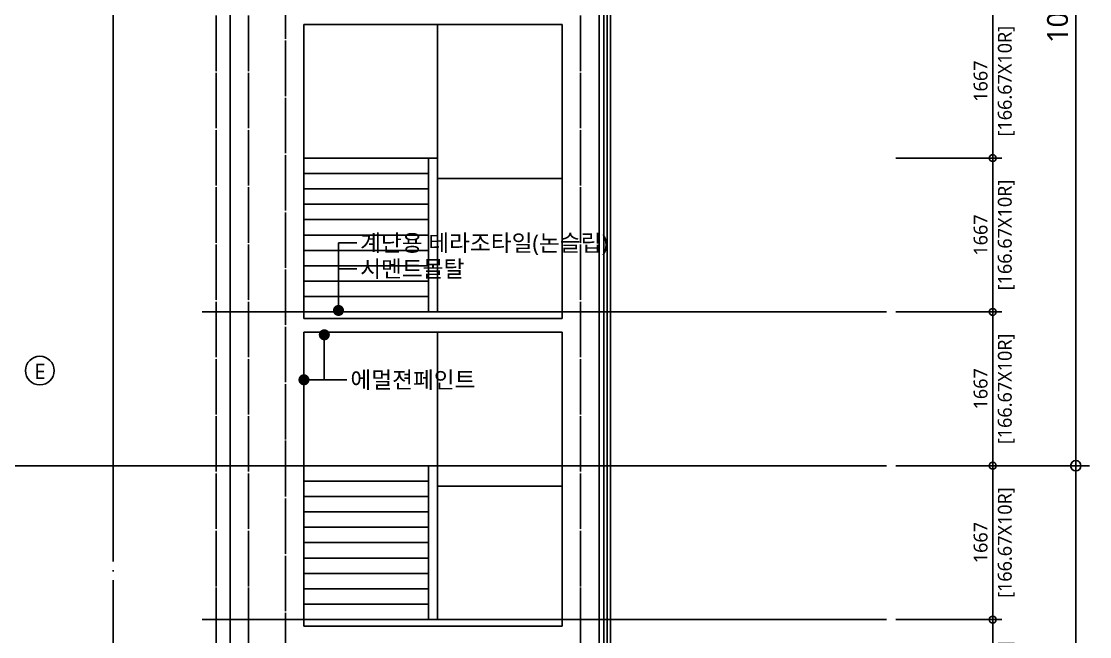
# Model space of a CAD drawing. Header units: millimetres. Extents: x 81033 to 452328, y -17390 to 42241.
# Drawn here: x 350820 to 362398, y 22492 to 29159 of the extents above; entities that cross this region are included whole.
import ezdxf
from ezdxf.enums import TextEntityAlignment as Align

# ---------------------------------------------------------------- set-up
doc = ezdxf.new("R2010")
doc.units = ezdxf.units.MM
doc.header["$LTSCALE"] = 100
doc.header["$MEASUREMENT"] = 0
doc.header["$PDSIZE"] = -10
doc.linetypes.add('CEN', pattern=[62, 60, -1, 0, -1])
doc.layers.get('0').update_dxf_attribs({"linetype": 'CONTINUOUS'})
doc.layers.get('Defpoints').update_dxf_attribs({"color": 171, "linetype": 'CONTINUOUS'})
for name, color, linetype in [('CEN(ST)', 1, 'CEN'), ('CON', 2, 'CONTINUOUS'), ('FIN', 8, 'CONTINUOUS'), ('FIN(패널-T75 글라스울)', 6, 'CONTINUOUS'), ('INS', 251, 'BATTING'), ('NDIM', 7, 'CONTINUOUS'), ('TEXT(MIN)', 7, 'CONTINUOUS'), ('TEXT(NOTE小)', 1, 'CONTINUOUS')]:
    doc.layers.add(name, color=color, linetype=linetype)
doc.styles.add('CGS', font='cgse', dxfattribs={"bigfont": 'cgs'})
doc.styles.add('나눔바른고딕', font='NanumBarunGothic.ttf')
doc.linetypes.add('BATTING', pattern='A,0.0001,-0.1,[134,ltypeshp.shx,S=0.1,R=0,X=-0.1,Y=0],-0.2,[134,ltypeshp.shx,S=0.1,R=180,X=0.1,Y=0],-0.1', length=0.4001)
doc.dimstyles.new('NDIM 1200', dxfattribs={"dimscale": 75, "dimtxt": 3, "dimasz": 1, "dimexe": 2, "dimexo": 2, "dimgap": 1, "dimtad": 1, "dimdec": 0, "dimdsep": 46, "dimtxsty": 'CGS', "dimblk": 'DOT0', "dimcen": 1, "dimdle": 8, "dimclrd": 256, "dimclre": 256, "dimclrt": 256, "dimadec": 0, "dimazin": 0, "dimtfac": 1, "dimtdec": 0, "dimtix": 1, "dimtmove": 2, "dimatfit": 3, "dimldrblk": 'DOT0', "dimfxl": 1, "dimtolj": 1, "dimtzin": 0, "dimlwd": -1, "dimlwe": -1, "dimarcsym": 0})

# ---------------------------------------------------------------- blocks, each defined once
blk = doc.blocks.new('DOT0')
blk.add_line((-3, 0), (3, 0))
at = {"color": 6}
blk.add_circle((0, 0), 0.75, dxfattribs=at)
blk = doc.blocks.new('*D1027')
at = {"layer": 'Defpoints', "color": 0, "ltscale": 0.4, "transparency": 16777216}
for p in [(360198, 24344), (360198, 22677), (361348, 22677)]:
    blk.add_point(p, dxfattribs=at)
at = {"layer": 'NDIM', "ltscale": 0.4, "transparency": 16777216}
for p, q in [((360298, 24344), (361448, 24344)), ((361348, 24294), (361348, 22727)), ((360298, 22677), (361448, 22677))]:
    blk.add_line(p, q, dxfattribs=at)
at = {"layer": 'NDIM', "ltscale": 0.4, "transparency": 16777216, "xscale": 50, "yscale": 50, "zscale": 50}
for p, rotation in [((361348, 24344), 90), ((361348, 22677), 270)]:
    blk.add_blockref('DOT0', p, dxfattribs=dict(at, rotation=rotation))
at = {"layer": 'NDIM', "ltscale": 0.4, "transparency": 16777216, "char_height": 150, "attachment_point": 5, "rotation": 90, "style": '나눔바른고딕'}
for s, insert in [('\\A1;[166.67X10R]', (361495, 23511)), ('\\A1;1667', (361217, 23511))]:
    blk.add_mtext(s, dxfattribs=dict(at, insert=insert))
blk = doc.blocks.new('*D1028')
at = {"layer": 'Defpoints', "color": 0, "ltscale": 0.4, "transparency": 16777216}
for p in [(360198, 27677), (360198, 26011), (361348, 26011)]:
    blk.add_point(p, dxfattribs=at)
at = {"layer": 'NDIM', "ltscale": 0.4, "transparency": 16777216}
for p, q in [((360298, 27677), (361448, 27677)), ((361348, 27627), (361348, 26061)), ((360298, 26011), (361448, 26011))]:
    blk.add_line(p, q, dxfattribs=at)
at = {"layer": 'NDIM', "ltscale": 0.4, "transparency": 16777216, "xscale": 50, "yscale": 50, "zscale": 50}
for p, rotation in [((361348, 27677), 90), ((361348, 26011), 270)]:
    blk.add_blockref('DOT0', p, dxfattribs=dict(at, rotation=rotation))
at = {"layer": 'NDIM', "ltscale": 0.4, "transparency": 16777216, "char_height": 150, "attachment_point": 5, "rotation": 90, "style": '나눔바른고딕'}
for s, insert in [('\\A1;[166.67X10R]', (361495, 26844)), ('\\A1;1667', (361217, 26844))]:
    blk.add_mtext(s, dxfattribs=dict(at, insert=insert))
blk = doc.blocks.new('*D1032')
at = {"layer": 'Defpoints', "color": 0, "ltscale": 0.4, "transparency": 16777216}
for p in [(360198, 29344), (361348, 29344), (360198, 27677)]:
    blk.add_point(p, dxfattribs=at)
at = {"layer": 'NDIM', "ltscale": 0.4, "transparency": 16777216}
for p, q in [((360298, 29344), (361448, 29344)), ((361348, 27727), (361348, 29294)), ((360298, 27677), (361448, 27677))]:
    blk.add_line(p, q, dxfattribs=at)
at = {"layer": 'NDIM', "ltscale": 0.4, "transparency": 16777216, "xscale": 50, "yscale": 50, "zscale": 50}
for p, rotation in [((361348, 29344), 90), ((361348, 27677), 270)]:
    blk.add_blockref('DOT0', p, dxfattribs=dict(at, rotation=rotation))
at = {"layer": 'NDIM', "ltscale": 0.4, "transparency": 16777216, "char_height": 150, "attachment_point": 5, "rotation": 90, "style": '나눔바른고딕'}
for s, insert in [('\\A1;[166.67X10R]', (361495, 28511)), ('\\A1;1667', (361217, 28511))]:
    blk.add_mtext(s, dxfattribs=dict(at, insert=insert))
blk = doc.blocks.new('*D1033')
at = {"layer": 'Defpoints', "color": 0, "ltscale": 0.4, "transparency": 16777216}
for p in [(360198, 26011), (361348, 26011), (360198, 24344)]:
    blk.add_point(p, dxfattribs=at)
at = {"layer": 'NDIM', "ltscale": 0.4, "transparency": 16777216}
for p, q in [((360298, 26011), (361448, 26011)), ((361348, 24394), (361348, 25961)), ((360298, 24344), (361448, 24344))]:
    blk.add_line(p, q, dxfattribs=at)
at = {"layer": 'NDIM', "ltscale": 0.4, "transparency": 16777216, "xscale": 50, "yscale": 50, "zscale": 50}
for p, rotation in [((361348, 26011), 90), ((361348, 24344), 270)]:
    blk.add_blockref('DOT0', p, dxfattribs=dict(at, rotation=rotation))
at = {"layer": 'NDIM', "ltscale": 0.4, "transparency": 16777216, "char_height": 150, "attachment_point": 5, "rotation": 90, "style": '나눔바른고딕'}
for s, insert in [('\\A1;[166.67X10R]', (361495, 25177)), ('\\A1;1667', (361217, 25177))]:
    blk.add_mtext(s, dxfattribs=dict(at, insert=insert))
blk = doc.blocks.new('*D1034')
at = {"layer": 'Defpoints', "color": 0, "ltscale": 0.4, "transparency": 16777216}
for p in [(360198, 22677), (361348, 22677), (360198, 21011)]:
    blk.add_point(p, dxfattribs=at)
at = {"layer": 'NDIM', "ltscale": 0.4, "transparency": 16777216}
for p, q in [((360298, 22677), (361448, 22677)), ((361348, 21061), (361348, 22627)), ((360298, 21011), (361448, 21011))]:
    blk.add_line(p, q, dxfattribs=at)
at = {"layer": 'NDIM', "ltscale": 0.4, "transparency": 16777216, "xscale": 50, "yscale": 50, "zscale": 50}
for p, rotation in [((361348, 22677), 90), ((361348, 21011), 270)]:
    blk.add_blockref('DOT0', p, dxfattribs=dict(at, rotation=rotation))
at = {"layer": 'NDIM', "ltscale": 0.4, "transparency": 16777216, "char_height": 150, "attachment_point": 5, "rotation": 90, "style": '나눔바른고딕'}
for s, insert in [('\\A1;[166.67X10R]', (361495, 21844)), ('\\A1;1667', (361217, 21844))]:
    blk.add_mtext(s, dxfattribs=dict(at, insert=insert))
blk = doc.blocks.new('*D1041')
at = {"layer": 'Defpoints', "color": 0, "ltscale": 0.4, "transparency": 16777216}
for p in [(360198, 34344), (360198, 24344), (362248, 24344)]:
    blk.add_point(p, dxfattribs=at)
at = {"layer": 'NDIM', "ltscale": 0.4, "transparency": 16777216}
for p, q in [((360348, 34344), (362398, 34344)), ((362248, 34269), (362248, 24419)), ((360348, 24344), (362398, 24344))]:
    blk.add_line(p, q, dxfattribs=at)
at = {"layer": 'NDIM', "ltscale": 0.4, "transparency": 16777216, "xscale": 75, "yscale": 75, "zscale": 75}
for p, rotation in [((362248, 34344), 90), ((362248, 24344), 270)]:
    blk.add_blockref('DOT0', p, dxfattribs=dict(at, rotation=rotation))
at = {"layer": 'NDIM', "ltscale": 0.4, "transparency": 16777216, "insert": (362051, 29344), "char_height": 225, "attachment_point": 5, "rotation": 90, "style": '나눔바른고딕'}
blk.add_mtext('\\A1;10000', dxfattribs=at)
blk = doc.blocks.new('*D1042')
at = {"layer": 'Defpoints', "color": 0, "ltscale": 0.4, "transparency": 16777216}
for p in [(360198, 24344), (362248, 24344), (360198, 14344)]:
    blk.add_point(p, dxfattribs=at)
at = {"layer": 'NDIM', "ltscale": 0.4, "transparency": 16777216}
for p, q in [((360348, 24344), (362398, 24344)), ((362248, 14419), (362248, 24269)), ((360348, 14344), (362398, 14344))]:
    blk.add_line(p, q, dxfattribs=at)
at = {"layer": 'NDIM', "ltscale": 0.4, "transparency": 16777216, "xscale": 75, "yscale": 75, "zscale": 75}
for p, rotation in [((362248, 24344), 90), ((362248, 14344), 270)]:
    blk.add_blockref('DOT0', p, dxfattribs=dict(at, rotation=rotation))
at = {"layer": 'NDIM', "ltscale": 0.4, "transparency": 16777216, "insert": (362051, 19344), "char_height": 225, "attachment_point": 5, "rotation": 90, "style": '나눔바른고딕'}
blk.add_mtext('\\A1;10000', dxfattribs=at)
blk = doc.blocks.new('E')
at = {"layer": 'TEXT(NOTE小)'}
blk.add_circle((287, -86), 155, dxfattribs=at)
at = {"layer": 'TEXT(NOTE小)', "style": '나눔바른고딕'}
blk.add_text('E', height=165, dxfattribs=at).set_placement((288, -79), align=Align.MIDDLE_CENTER)

msp = doc.modelspace()

# ---------------------------------------------------------------- linework, layer by layer
at = {"layer": 'CEN(ST)', "ltscale": 0.1}
for p, q in [((352931.1, 37282.2), (352931.1, 14343.9)), ((353281.1, 37282.2), (353281.1, -4515.5)), ((353681.1, -4515.5), (353681.1, 37282.2)), ((356881.1, 37282.2), (356881.1, -4515.5))]:
    msp.add_line(p, q, dxfattribs=at)
at = {"layer": 'CEN(ST)'}
for p, q in [((351813.6, 35505.4, 0), (351813.6, 1343.9)), ((360198, 26010.5), (352781, 26010.5)), ((360198, 24343.9), (336308.6, 24343.9)), ((360198, 22677.2), (352781, 22677.2))]:
    msp.add_line(p, q, dxfattribs=at)
at = {"layer": 'CON', "ltscale": 1000}
for p, q in [((353081.1, 1243.9), (353081.1, 35517.8)), ((356681.1, 29123.9), (356681.1, 25940.5)), ((356681.1, 25790.5), (356681.1, 22607.2))]:
    msp.add_line(p, q, dxfattribs=at)
at = {"layer": 'CON', "ltscale": 0.1}
msp.add_line((357081.1, 14343.9), (357081.1, 35527.7), dxfattribs=at)
at = {"layer": 'CON', "ltscale": 10000}
for p, q in [((353881.1, 29123.9), (356681.1, 29123.9)), ((353881.1, 25940.5), (356681.1, 25940.5)), ((353881.1, 25790.5), (356681.1, 25790.5)), ((353881.1, 22607.2), (356681.1, 22607.2))]:
    msp.add_line(p, q, dxfattribs=at)
at = {"layer": 'CON', "ltscale": 1000}
for points in [[(353881.1, 25940.5), (353881.1, 29123.9)], [(353881.1, 22607.2), (353881.1, 25790.5)]]:
    msp.add_lwpolyline(points, dxfattribs=at)
at = {"layer": 'FIN'}
for p, q in [((355331.1, 29123.9), (355331.1, 26010.5)), ((355331.1, 27677.2), (353881.1, 27677.2)), ((355231.1, 27677.2), (355231.1, 26010.5)), ((355231.1, 27510.5), (353881.1, 27510.5)), ((355331.1, 27457.2), (356681.1, 27457.2)), ((355231.1, 27343.9), (353881.1, 27343.9)), ((355231.1, 27177.2), (353881.1, 27177.2)), ((355231.1, 27010.5), (353881.1, 27010.5)), ((355231.1, 26843.9), (353881.1, 26843.9)), ((355231.1, 26677.2), (353881.1, 26677.2)), ((355231.1, 26510.5), (353881.1, 26510.5)), ((355231.1, 26343.9), (353881.1, 26343.9)), ((355231.1, 26177.2), (353881.1, 26177.2)), ((355331.1, 25790.5), (355331.1, 22677.2)), ((355331.1, 24343.8), (353881.1, 24343.8)), ((355231.1, 24343.8), (355231.1, 22677.2)), ((355231.1, 24177.2), (353881.1, 24177.2)), ((355331.1, 24123.8), (356681.1, 24123.8)), ((355231.1, 24010.5), (353881.1, 24010.5)), ((355231.1, 23843.8), (353881.1, 23843.8)), ((355231.1, 23677.2), (353881.1, 23677.2)), ((355231.1, 23510.5), (353881.1, 23510.5)), ((355231.1, 23343.8), (353881.1, 23343.8)), ((355231.1, 23177.2), (353881.1, 23177.2)), ((355231.1, 23010.5), (353881.1, 23010.5)), ((355231.1, 22843.8), (353881.1, 22843.8))]:
    msp.add_line(p, q, dxfattribs=at)
at = {"layer": 'FIN', "ltscale": 10000}
for p, q in [((353881.1, 26010.5), (356681.1, 26010.5)), ((353881.1, 22677.2), (356681.1, 22677.2))]:
    msp.add_line(p, q, dxfattribs=at)
at = {"layer": 'FIN(패널-T75 글라스울)', "ltscale": 10000}
for p, q in [((357131.1, 14343.9), (357131.1, 35527.7)), ((357206.1, 14343.9), (357206.1, 35527.7))]:
    msp.add_line(p, q, dxfattribs=at)
at = {"layer": 'INS', "ltscale": 0.9}
msp.add_line((357168.6, 14343.9), (357168.6, 35527.7), dxfattribs=at)
at = {"layer": 'NDIM', "ltscale": 10000}
msp.add_line((354456.9, 26478.2), (354256.9, 26478.2), dxfattribs=at)

# ---------------------------------------------------------------- block references
at = {"layer": 'CEN(ST)', "xscale": -1, "rotation": 180}
msp.add_blockref('E', (350733, 25288.4, 0), dxfattribs=at)

# ---------------------------------------------------------------- texts
at = {"layer": 'TEXT(MIN)', "style": '나눔바른고딕'}
for s, p in [('계단용 테라조타일(논슬립)', (354491.7, 26758.2)), ('시멘트몰탈', (354491.7, 26478.2)), ('에멀젼페인트', (354386.2, 25275.2))]:
    msp.add_text(s, height=180, dxfattribs=at).set_placement(p, align=Align.MIDDLE_LEFT)

# ---------------------------------------------------------------- dimensions: what is measured, and where the dimension line sits
at = {"layer": 'NDIM', "ltscale": 0.4}
for p1, angle, picture, middle in [((360198, 34343.9), 270, '*D1041', (362050.8, 29343.9)), ((360198, 14343.9), 90, '*D1042', (362050.8, 19343.9))]:
    dim = msp.add_linear_dim(base=(362248, 24343.9), p1=p1, p2=(360198, 24343.9), angle=angle, dimstyle='NDIM 1200', override={"dimtxsty": '나눔바른고딕'}, dxfattribs=at)
    dim.commit()
    dim.dimension.update_dxf_attribs({"geometry": picture, "text_midpoint": middle})
for base, p1, p2, angle, picture, middle in [((361348, 29343.9), (360198, 27677.2), (360198, 29343.9), 90, '*D1032', (361348, 28510.5)), ((361348, 26010.5), (360198, 27677.2), (360198, 26010.5), 270, '*D1028', (361348, 26843.9)), ((361348, 26010.5), (360198, 24343.9), (360198, 26010.5), 90, '*D1033', (361348, 25177.2)), ((361348, 22677.2), (360198, 24343.9), (360198, 22677.2), 270, '*D1027', (361348, 23510.5)), ((361348, 22677.2), (360198, 21010.5), (360198, 22677.2), 90, '*D1034', (361348, 21843.9))]:
    dim = msp.add_linear_dim(base=base, p1=p1, p2=p2, angle=angle, text='<>\\X[166.67X10R]', dimstyle='NDIM 1200', override={"dimscale": 50, "dimtxsty": '나눔바른고딕'}, dxfattribs=at)
    dim.commit()
    dim.dimension.update_dxf_attribs({"geometry": picture, "text_midpoint": middle})

# ---------------------------------------------------------------- leaders
at = {"layer": 'NDIM', "ltscale": 10000}
for points in [[(354256.9, 26026.4), (354256.9, 26758.2), (354456.9, 26758.2)], [(354103.4, 25762.6), (354103.4, 25275.2), (354310.4, 25275.2)], [(353882.6, 25275.2), (354346.6, 25275.2), (354028.3, 25275.2)]]:
    msp.add_leader(points, dimstyle='NDIM 1200', override={"dimscale": 120, "dimasz": 1, "dimgap": 1, "dimtad": 0, "dimldrblk": 'Dot'}, dxfattribs=at)

doc.saveas('drawing.dxf')
